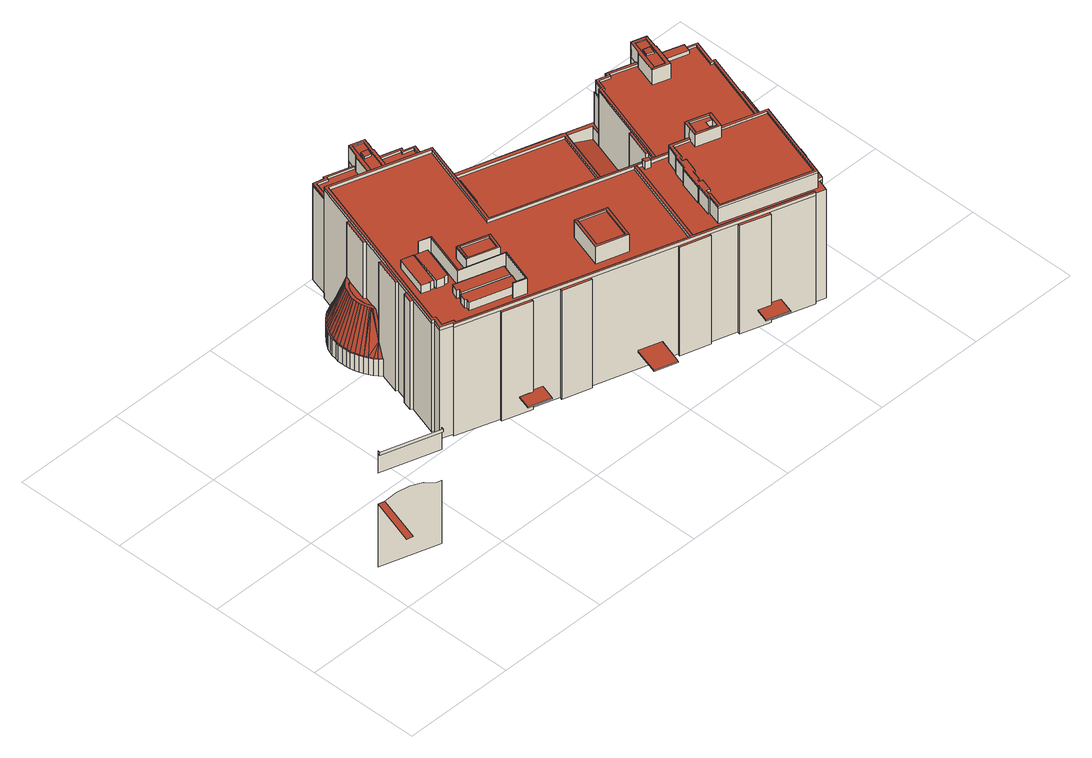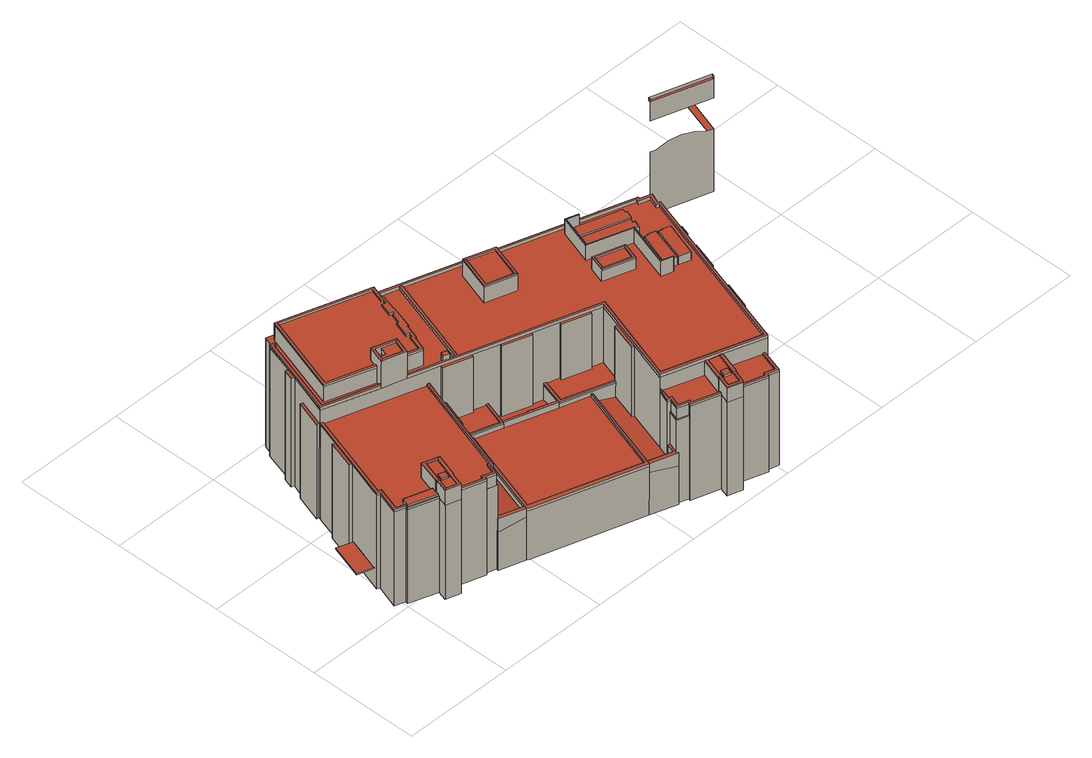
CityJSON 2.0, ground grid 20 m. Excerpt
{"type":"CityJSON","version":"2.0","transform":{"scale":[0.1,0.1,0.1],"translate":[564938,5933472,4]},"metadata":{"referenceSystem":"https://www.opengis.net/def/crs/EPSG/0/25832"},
"CityObjects":{
"building1":{"type":"Building","attributes":{"Grundfläche 2D":"19094.941454","Grundhöhe NN":"4.316"},"geometry":[{"type":"MultiSurface","lod":"3","boundaries":[[[0,1,2,3]],[[4,5,6,7]],[[7,8,9,10]],[[11,12,13,14,15,16,17,0,3]],[[18,6,5,19]],[[8,7,6,18]],[[20,8,18,19]]],"semantics":{"surfaces":[{"type":"RoofSurface"},{"type":"WallSurface"}],"values":[0,1,1,1,1,0,1]}}]},
"building2":{"type":"Building","attributes":{"Grundfläche 2D":"2736.186320","Grundhöhe NN":"5.681"},"children":["building2-1","building2-2","building2-3","building2-4","building2-5","building2-6","building2-7","building2-8","building2-9","building2-10","building2-11","building2-12","building2-13","building2-14","building2-15","building2-16","building2-17","building2-18","building2-19","building2-20","building2-21","building2-22","building2-23","building2-24","building2-25","building2-26","building2-27","building2-28","building2-29","building2-30"],"geometry":[{"type":"MultiSurface","lod":"3","boundaries":[[[21,22,23,24],[25,26,27,28]],[[29,30,31,32,33,34,35,36,37,38,39]],[[40,41,42,43,44,45,46,47,48,49,50]],[[51,52,53,54,55,56,57,58,59,60,61,62,63,64,65,66,67,68]],[[69,70,71,72],[73,74,75,76]],[[77,78,79,80]],[[81,82,83,84,85,86]],[[87,88,89,90,91,92]],[[93,94,95,96,97,98,99,100,101,102,103,104,105,106,107,108,109,110,111,112,113,114,115,116,117,118,119,120,121,122,123,124,125,126]],[[127,128,129,130]],[[131,132,133,134,135,136]],[[137,138,139,140,141,142]],[[143,144,145,146,147,148,149,150,151,152,153,154,155,156,157,158,159,160,161,162,163,164,165,166,167,168,169,170,171,172,173,174,175,176,177,178,179]],[[180,181,182,183,184,185,186,187,188,189,190,191,192,193,194,195,196,197,198,199,200,201,202,203,204,205,206],[207,208,209,210,211,212,213,214,215,216,217,218,219,220,221,222,223],[224,225,226,227,228],[229,230,231,232],[233,234,235,236,237,238],[239,240,241,242,243,244],[245,246,247,248,249,250],[251,252,253,254,255,256]],[[257,258,259,260,261,262,263]],[[258,264,265,266,267,268,269,270,260,259]],[[271,272,273,274,275,276,277,278,279,280]],[[281,282,283,284,285,286,287,288,289,290,291,292,293,294]],[[295,296,297,298,299,300,301,302,303,304,305,306,307]],[[308,309,310,311,312,313]],[[314,315,316,317]],[[318,319,320,321,322,323,324,325,326,327,328,329,330,331,332,333,334,335,336,337,338,339,340]],[[341,342,343,344]],[[345,346,347,348,349]],[[350,351,352,353]],[[354,355,356,357,358,359,360,361]],[[362,363,364,365]],[[366,367,368,369]],[[370,371,372,373]],[[374,375,376,377]],[[378,379,380,381]],[[382,383,384,385]],[[386,387,388,389]],[[390,391,392,393,394,395,396,397,398,397,399,400,401,402,403,404,405,406,407,408,409,410,411,412,413,414]],[[415,416,417,418,419,420,421,422,423,424]],[[415,424,425,426,427,428,416]],[[429,430,431,432,433,434,435,436,437,438,439,440,441]],[[442,443,444,445,446,447,448,449,450,451,452,453]],[[454,455,456,457,458,459,460]],[[461,462,463,464]],[[465,466,467,468,469,470,471]],[[472,473,474]],[[472,475,476,477]],[[478,479,472]],[[472,480,478]],[[479,473,472]],[[472,477,480]],[[478,480,481]],[[481,480,482]],[[483,484,485,486,487,488,489,490,491,492,493,494,495,496,497,498,499,500,501,502,503,504,505,506,507,508,509,510,511,512,513,514,515,516,517,518,482,480,477,476,519,520]],[[521,522,523,524,525,526,527,528,529,530,531,532,533,534,535,536,537,538,539,540]],[[541,542,501]],[[542,543,501]],[[543,544,501]],[[501,544,545,502]],[[545,546,503,502]],[[546,547,504,503]],[[547,548,505,504]],[[548,549,506,505]],[[549,550,507,506]],[[550,551,508,507]],[[551,552,509,508]],[[552,553,510,509]],[[554,555,556,557,558,559,560,561,562,563,564,565,566,567,568,569,570,571,572,573,574,575,576,474,473,479,478,481,577,578,579,580,581,582,583,584,553,552,551,550,549,548,547,546,545,544,543,542,541,585,586,587]],[[553,584,511,510]],[[584,583,512,511]],[[583,582,513,512]],[[582,581,514,513]],[[581,580,515,514]],[[580,579,516,515]],[[579,578,517,516]],[[578,577,518,517]],[[577,481,482,518]],[[588,589,590]],[[591,592,590,589,593,594,595,596,597,598,599,600]],[[520,519,536,535]],[[534,483,520,535]],[[533,484,483,534]],[[485,484,533,532]],[[486,485,532,531]],[[487,486,531,530]],[[529,488,487,530]],[[528,489,488,529]],[[527,490,489,528]],[[526,491,490,527]],[[492,491,526,525]],[[493,492,525,524]],[[494,493,524,523]],[[522,495,494,523]],[[496,495,522,521]],[[540,497,496,521]],[[539,498,497,540]],[[212,211,601,602]],[[396,395,603,217,216,215,214,213,212,602,398,397]],[[211,210,604,601]],[[605,606,604,210,209,208]],[[208,207,607,605]],[[207,223,608,607]],[[608,223,222,609]],[[222,221,610,609]],[[610,221,220,611]],[[611,220,219,612]],[[219,218,613,612]],[[218,217,603,613]],[[614,615,277,276,616,617,618,278]],[[616,276,275,619]],[[619,275,274,620]],[[621,293,292,622]],[[622,292,291,623]],[[624,289,625,626,627,628,623,291,290,629]],[[617,630,626,625,631,618]],[[34,33,304,303]],[[35,34,303,302]],[[36,35,302,301]],[[632,38,37,633]],[[634,635,636,30,29,39]],[[31,637,638,32]],[[639,317,316,640,44,43]],[[640,641,45,44]],[[641,642,46,45]],[[642,326,47,46]],[[50,49,324,323]],[[322,40,50,323]],[[41,40,322,321]],[[321,320,42,41]],[[643,57,56,644]],[[643,645,646,59,58,57]],[[646,647,60,59]],[[647,648,61,60]],[[648,649,62,61]],[[649,308,313,312,650,651,66,65,64,63,62]],[[319,318,68,67]],[[51,68,318,340]],[[340,339,52,51]],[[338,53,52,339]],[[54,53,338,337]],[[55,54,337,336]],[[652,224,228,653]],[[654,225,224,652]],[[86,85,253,252]],[[252,251,81,86]],[[251,256,82,81]],[[256,255,83,82]],[[84,83,255,254]],[[254,253,85,84]],[[92,91,239,244]],[[244,243,87,92]],[[243,242,88,87]],[[242,241,89,88]],[[90,89,241,240]],[[240,239,91,90]],[[201,385,384,389,388,343,342,655,108,107]],[[109,108,655,345,349,348,656,111,110]],[[657,658,659,660,661,662,663,664,665,113,112,111,656]],[[116,115,114,113,665,666,667,353,352,355,354,361,360,365,364,668,118,117]],[[119,118,668,669]],[[669,670,671,121,120,119]],[[671,672,122,121]],[[672,673,123,122]],[[673,369,368,373,372,377,376,381,380,674,124,123]],[[674,190,125,124]],[[190,189,126,125]],[[93,188,187,94]],[[187,186,95,94]],[[186,185,96,95]],[[184,97,96,185]],[[184,183,98,97]],[[183,182,99,98]],[[182,181,100,99]],[[181,180,101,100]],[[180,206,102,101]],[[103,205,204,104]],[[203,202,106,105]],[[675,229,232,676]],[[676,232,231,677]],[[136,135,245,250]],[[250,249,131,136]],[[248,247,133,132]],[[249,248,132,131]],[[134,133,247,246]],[[246,245,135,134]],[[139,138,238,237]],[[140,139,237,236]],[[236,235,141,140]],[[235,234,142,141]],[[233,137,142,234]],[[233,238,138,137]],[[602,165,164,163,397,398]],[[601,166,165,602]],[[601,604,167,166]],[[604,606,605,169,168,167]],[[605,607,170,169]],[[608,171,170,607]],[[608,609,172,171]],[[609,610,173,172]],[[610,611,174,173]],[[612,175,174,611]],[[612,613,176,175]],[[613,603,177,176]],[[603,395,178,177]],[[143,179,394,393]],[[144,143,393,392]],[[145,144,392,391]],[[390,146,145,391]],[[390,414,147,146]],[[414,413,148,147]],[[413,412,149,148]],[[150,149,412,411]],[[411,410,409,152,151,150]],[[409,408,153,152]],[[408,407,154,153]],[[155,154,407,406]],[[406,405,156,155]],[[157,156,405,404]],[[158,157,404,403]],[[159,158,403,402]],[[402,401,160,159]],[[401,400,161,160]],[[162,161,400,399]],[[192,191,678,679]],[[194,193,680,681]],[[308,649,682,424,423,422]],[[308,422,421,309]],[[440,683,311,310,309,421,420,441]],[[311,683,440,439,684,312]],[[312,684,439,438,437,651,650]],[[317,639,685,686]],[[314,317,686,687]],[[315,314,687,688]],[[316,315,688,689]],[[641,640,690,691]],[[640,316,689,690]],[[642,641,691,692]],[[326,642,692,693]],[[327,326,693,694]],[[328,327,694,695]],[[696,328,695,697]],[[698,696,697,699]],[[644,698,699,700]],[[646,645,643,701,702,470,469]],[[643,644,700,701]],[[646,469,468,647]],[[647,468,467,648]],[[648,467,466,703,425,424,682,649]],[[704,345,655,445,444]],[[345,704,444,443,705,346]],[[442,267,266,347,346,705,443]],[[347,266,265,348]],[[706,656,348,265,264,281]],[[294,293,621,23,22,620,274,273,272,707,708,665,664,709,661,660,657,656,706,281]],[[501,500,353,667,666,665,708,710,585,541]],[[353,500,499,350]],[[539,538,351,350,499,498]],[[351,538,537,352]],[[519,476,475,355,352,537,536]],[[355,475,472,356]],[[711,712,359,358,357,356,472,474,576]],[[360,359,712,713]],[[365,360,713,714]],[[362,365,714,715]],[[363,362,715,716]],[[364,363,716,717]],[[669,668,718,719]],[[668,364,717,718]],[[720,671,670,669,719,721]],[[672,671,720,722]],[[673,672,722,723]],[[369,673,723,724]],[[725,367,366,726,727,728]],[[366,369,724,726]],[[729,368,367,725,728,727,730,731]],[[368,729,731,730,732,373]],[[370,373,732,733]],[[371,370,733,734]],[[372,371,734,735]],[[372,735,736,377]],[[374,377,736,737]],[[375,374,737,738]],[[376,375,738,739]],[[381,376,739,740]],[[378,381,740,741]],[[742,379,378,741,743,744]],[[745,380,379,742,744,743,746,747]],[[380,745,747,746,748,674]],[[190,674,748,749]],[[191,190,749,678]],[[193,192,679,680]],[[195,194,681,750]],[[196,195,750,751]],[[463,752,685,639,43,199,198,197,753,754,464]],[[197,196,751,753]],[[320,319,67,66,651,437,436,385,201,200,199,43,42]],[[385,436,435,382]],[[382,435,434,383]],[[383,434,433,384]],[[431,598,597,389,384,433,432]],[[389,597,596,386]],[[386,596,595,387]],[[387,595,594,388]],[[451,450,449,343,388,594,593]],[[343,449,448,344]],[[344,448,447,341]],[[342,446,445,655]],[[341,447,446,342]],[[459,755,257,263,756,460]],[[454,460,756,263,262,757,758,455]],[[261,260,270,759,760]],[[262,261,760,757]],[[272,271,761,707]],[[282,281,264,258,762]],[[258,257,755,459,458,284,283,282,762]],[[284,458,457,285]],[[285,457,456,286]],[[763,288,287,286,456,455,758]],[[289,288,763,764]],[[765,618,631,625,766,767]],[[279,278,768,769]],[[625,289,764,766]],[[278,618,765,768]],[[280,279,769,770]],[[271,280,770,761]],[[461,464,754,771]],[[462,461,771,772]],[[463,462,772,752]],[[270,636,635,634,417,773,774,759]],[[268,638,637,636,270,269]],[[306,589,588,307]],[[307,588,590,295]],[[295,590,592,296]],[[298,297,296,592,591,600]],[[298,600,599,299]],[[417,634,632,633,419,418]],[[465,775,426,425,703,466]],[[775,465,471,470,702,776,427,426]],[[586,585,710,777]],[[587,586,777,778]],[[554,587,778,779]],[[555,554,779,780]],[[556,555,780,781]],[[557,556,781,782]],[[558,557,782,783]],[[559,558,783,784]],[[560,559,784,785]],[[561,560,785,786]],[[562,561,786,787]],[[563,562,787,788]],[[576,575,789,711]],[[573,572,790,791]],[[574,573,791,792]],[[575,574,792,789]],[[564,563,788,793]],[[565,564,793,794]],[[566,565,794,795]],[[567,566,795,796]],[[568,567,796,797]],[[569,568,797,798]],[[570,569,798,799]],[[571,570,799,800]],[[572,571,800,790]],[[428,427,776,801]],[[773,417,416,428,801]],[[599,598,431,430,429,300,299]],[[633,37,36,301,300,429,441,420,419]],[[33,32,638,268,267,442,453,305,304]],[[453,452,451,593,589,306,305]],[[758,757,760,759,774,773,801,776,702,701,700,699,697,695,694,693,692,691,690,689,688,687,686,685,752,772,771,754,753,751,750,681,680,679,678,749,748,746,743,741,740,739,738,737,736,735,734,733,732,730,727,726,724,723,722,720,721,719,718,717,716,715,714,713,712,711,789,792,791,790,800,799,798,797,796,795,794,793,788,787,786,785,784,783,782,781,780,779,778,777,710,708,707,761,770,769,768,765,767,766,764,763]]],"semantics":{"surfaces":[{"type":"RoofSurface"},{"type":"WallSurface"},{"type":"GroundSurface"}],"values":[0,0,0,0,0,0,0,0,0,0,0,0,0,0,0,0,0,0,0,0,0,0,0,0,0,0,0,0,0,0,0,0,0,0,0,0,0,0,0,0,0,0,0,0,0,0,0,0,0,0,0,0,0,0,0,0,0,0,0,0,0,0,0,0,0,0,0,0,0,0,0,0,0,0,0,1,1,1,1,1,1,1,1,1,1,1,1,1,1,1,1,1,1,1,1,1,1,1,1,1,1,1,1,1,1,1,1,1,1,1,1,1,1,1,1,1,1,1,1,1,1,1,1,1,1,1,1,1,1,1,1,1,1,1,1,1,1,1,1,1,1,1,1,1,1,1,1,1,1,1,1,1,1,1,1,1,1,1,1,1,1,1,1,1,1,1,1,1,1,1,1,1,1,1,1,1,1,1,1,1,1,1,1,1,1,1,1,1,1,1,1,1,1,1,1,1,1,1,1,1,1,1,1,1,1,1,1,1,1,1,1,1,1,1,1,1,1,1,1,1,1,1,1,1,1,1,1,1,1,1,1,1,1,1,1,1,1,1,1,1,1,1,1,1,1,1,1,1,1,1,1,1,1,1,1,1,1,1,1,1,1,1,1,1,1,1,1,1,1,1,1,1,1,1,1,1,1,1,1,1,1,1,1,1,1,1,1,1,1,1,1,1,1,1,1,1,1,1,1,1,1,1,1,1,1,1,1,1,1,1,1,1,1,1,1,1,1,1,1,1,1,1,1,1,1,1,1,1,1,1,1,1,1,1,1,1,1,1,1,1,1,1,1,1,1,1,1,1,1,1,1,1,1,1,1,1,1,1,1,1,1,1,1,1,1,2]}}]},
"building2-1":{"type":"BuildingInstallation","parents":["building2"],"geometry":[{"type":"MultiSurface","lod":"3","boundaries":[[[802,803,804,805,806,624,629,807,808,809,810,811,812,706,813,814]],[[284,802,814,813,282,283]],[[285,803,802,284]],[[285,286,804,803]],[[286,287,288,806,805,804]],[[288,289,624,806]],[[807,629,290,815]],[[808,807,815,816]],[[816,817,809,808]],[[818,810,809,817]],[[811,810,818,819]],[[819,294,812,811]],[[294,281,706,812]],[[282,813,706,281]]],"semantics":{"surfaces":[{"type":"RoofSurface"},{"type":"WallSurface"}],"values":[0,1,1,1,1,1,1,1,1,1,1,1,1,1]}}]},
"building2-2":{"type":"BuildingInstallation","parents":["building2"],"geometry":[{"type":"MultiSurface","lod":"3","boundaries":[[[820,821,822,823]],[[823,822,26,25]],[[820,823,25,28]],[[821,820,28,27]],[[822,821,27,26]]],"semantics":{"surfaces":[{"type":"RoofSurface"},{"type":"WallSurface"}],"values":[0,1,1,1,1]}}]},
"building2-3":{"type":"BuildingInstallation","parents":["building2"],"geometry":[{"type":"MultiSurface","lod":"3","boundaries":[[[659,658,824,825,826,827,828,829,830,831,832,663,662,833,834]],[[658,657,621,622,824]],[[622,623,825,824]],[[623,628,627,626,828,827,826,825]],[[626,630,617,830,829,828]],[[617,616,831,830]],[[616,619,832,831]],[[832,619,620,664,663]],[[620,22,661,709,664]],[[21,833,662,661,22]],[[834,833,21,24]],[[23,660,659,834,24]],[[23,621,657,660]]],"semantics":{"surfaces":[{"type":"RoofSurface"},{"type":"WallSurface"}],"values":[0,1,1,1,1,1,1,1,1,1,1,1,1]}}]},
"building2-4":{"type":"BuildingInstallation","parents":["building2"],"geometry":[{"type":"MultiSurface","lod":"3","boundaries":[[[835,836,837,838,839,615,614,840,841,842]],[[835,272,273,836]],[[273,843,837,836]],[[844,838,837,843]],[[839,838,844,845]],[[615,839,845,277]],[[278,279,840,614]],[[279,280,841,840]],[[280,271,842,841]],[[272,835,842,271]]],"semantics":{"surfaces":[{"type":"RoofSurface"},{"type":"WallSurface"}],"values":[0,1,1,1,1,1,1,1,1,1]}}]},
"building2-5":{"type":"BuildingInstallation","parents":["building2"],"geometry":[{"type":"MultiSurface","lod":"3","boundaries":[[[846,847,848,849,850,851,852,853,854]],[[452,453,305,306]],[[307,847,846,452,306]],[[307,295,848,847]],[[295,296,849,848]],[[296,297,298,851,850,849]],[[299,430,852,851,298]],[[299,300,429,430]],[[853,429,300,305,453,854]]],"semantics":{"surfaces":[{"type":"RoofSurface"},{"type":"WallSurface"}],"values":[0,1,1,1,1,1,1,1,1]}}]},
"building2-6":{"type":"BuildingInstallation","parents":["building2"],"geometry":[{"type":"MultiSurface","lod":"3","boundaries":[[[855,856,857,858,859,860]],[[859,858,331,861]],[[862,860,859,861,324,49,48]],[[862,863,855,860]]],"semantics":{"surfaces":[{"type":"RoofSurface"},{"type":"WallSurface"}],"values":[0,1,1,1]}}]},
"building2-7":{"type":"BuildingInstallation","parents":["building2"],"geometry":[{"type":"MultiSurface","lod":"3","boundaries":[[[864,865,866,867,868,869,870,871]],[[865,333,332,866]],[[857,867,866,332,331,858]],[[867,857,856,868]],[[863,872,328,696,869,868,856,855]],[[871,870,70,69]],[[864,871,69,72]]],"semantics":{"surfaces":[{"type":"RoofSurface"},{"type":"WallSurface"}],"values":[0,1,1,1,1,1,1]}}]},
"building2-8":{"type":"BuildingInstallation","parents":["building2"],"geometry":[{"type":"MultiSurface","lod":"3","boundaries":[[[872,863,862,48,47,873]],[[326,327,873,47]],[[328,872,873,327]]],"semantics":{"surfaces":[{"type":"RoofSurface"},{"type":"WallSurface"}],"values":[0,1,1]}}]},
"building2-9":{"type":"BuildingInstallation","parents":["building2"],"geometry":[{"type":"MultiSurface","lod":"3","boundaries":[[[874,875,876,877]],[[877,876,73,76]],[[874,877,76,75]],[[875,874,75,74]],[[876,875,74,73]]],"semantics":{"surfaces":[{"type":"RoofSurface"},{"type":"WallSurface"}],"values":[0,1,1,1,1]}}]},
"building2-10":{"type":"BuildingInstallation","parents":["building2"],"geometry":[{"type":"MultiSurface","lod":"3","boundaries":[[[878,879,865,864,880,870,869,881]],[[880,864,72,71]],[[870,880,71,70]],[[869,696,698,881]],[[55,336,335,878,881,698,644,56]],[[878,335,334,879]],[[879,334,333,865]]],"semantics":{"surfaces":[{"type":"RoofSurface"},{"type":"WallSurface"}],"values":[0,1,1,1,1,1,1]}}]},
"building2-11":{"type":"BuildingInstallation","parents":["building2"],"geometry":[{"type":"MultiSurface","lod":"3","boundaries":[[[882,883,884,885,886,887,888]],[[885,884,883,653,228,227,226]],[[886,885,226,225,654]],[[888,887,80,79]],[[882,888,79,78]]],"semantics":{"surfaces":[{"type":"RoofSurface"},{"type":"WallSurface"}],"values":[0,1,1,1,1]}}]},
"building2-12":{"type":"BuildingInstallation","parents":["building2"],"geometry":[{"type":"MultiSurface","lod":"3","boundaries":[[[882,889,887,886,890,883]],[[889,882,78,77]],[[887,889,77,80]],[[654,652,890,886]],[[652,653,883,890]]],"semantics":{"surfaces":[{"type":"RoofSurface"},{"type":"WallSurface"}],"values":[0,1,1,1,1]}}]},
"building2-13":{"type":"BuildingInstallation","parents":["building2"],"geometry":[{"type":"MultiSurface","lod":"3","boundaries":[[[891,892,893,894,895,896]],[[892,677,231,230,893]],[[894,893,230,229,675]],[[896,895,129,128]],[[891,896,128,127]]],"semantics":{"surfaces":[{"type":"RoofSurface"},{"type":"WallSurface"}],"values":[0,1,1,1,1]}}]},
"building2-14":{"type":"BuildingInstallation","parents":["building2"],"geometry":[{"type":"MultiSurface","lod":"3","boundaries":[[[897,898,899,900]],[[901,902,900,899]],[[203,105,897,900,902]],[[105,104,898,897]],[[901,899,898,104,204]]],"semantics":{"surfaces":[{"type":"RoofSurface"},{"type":"WallSurface"}],"values":[0,1,1,1,1]}}]},
"building2-15":{"type":"BuildingInstallation","parents":["building2"],"geometry":[{"type":"MultiSurface","lod":"3","boundaries":[[[903,904,905,906,907,908,909,910,911]],[[912,913,906,905]],[[395,216,914,915,916,909,908,907,906,913,394,179,178]],[[917,903,911,910,918,919,920,921]],[[922,904,903,917,923,924]]],"semantics":{"surfaces":[{"type":"RoofSurface"},{"type":"WallSurface"}],"values":[0,1,1,1,1]}}]},
"building2-16":{"type":"BuildingInstallation","parents":["building2"],"geometry":[{"type":"MultiSurface","lod":"3","boundaries":[[[920,925,926,923,917,921]]],"semantics":{"surfaces":[{"type":"RoofSurface"}],"values":[0]}}]},
"building2-17":{"type":"BuildingInstallation","parents":["building2"],"geometry":[{"type":"MultiSurface","lod":"3","boundaries":[[[927,928,905,904,929,930,910,909,931]],[[922,932,933,930,929,904]],[[933,918,910,930]],[[909,916,200,201,107,931]],[[107,106,202,214,928,927,931]],[[397,928,214]],[[163,162,399,912,905,928,397]]],"semantics":{"surfaces":[{"type":"RoofSurface"},{"type":"WallSurface"}],"values":[0,1,1,1,1,1,1]}}]},
"building2-18":{"type":"BuildingInstallation","parents":["building2"],"geometry":[{"type":"MultiSurface","lod":"3","boundaries":[[[892,891,934,895,894,935]],[[934,891,127,130]],[[934,130,129,895]],[[675,676,935,894]],[[676,677,892,935]]],"semantics":{"surfaces":[{"type":"RoofSurface"},{"type":"WallSurface"}],"values":[0,1,1,1,1]}}]},
"building2-19":{"type":"BuildingInstallation","parents":["building2"],"geometry":[{"type":"MultiSurface","lod":"3","boundaries":[[[936,937,916,915,938,939,940,941,942]],[[938,915,914,943]],[[943,944,939,938]],[[944,945,940,939]],[[941,940,945,946]],[[946,192,193,942,941]],[[193,194,197,198,199,937,936,942]],[[199,200,916,937]]],"semantics":{"surfaces":[{"type":"RoofSurface"},{"type":"WallSurface"}],"values":[0,1,1,1,1,1,1,1]}}]},
"building2-20":{"type":"BuildingInstallation","parents":["building2"],"geometry":[{"type":"MultiSurface","lod":"3","boundaries":[[[102,93,126,103]],[[93,102,206,188]],[[189,205,103,126]]],"semantics":{"surfaces":[{"type":"RoofSurface"},{"type":"WallSurface"}],"values":[0,1,1]}}]},
"building2-21":{"type":"BuildingInstallation","parents":["building2"],"geometry":[{"type":"MultiSurface","lod":"3","boundaries":[[[932,922,924,947,948,919,918,933]],[[923,926,925,948,947,924]],[[925,920,919,948]]],"semantics":{"surfaces":[{"type":"RoofSurface"},{"type":"WallSurface"}],"values":[0,1,1]}}]},
"building2-22":{"type":"BuildingInstallation","parents":["building2"],"geometry":[{"type":"MultiSurface","lod":"3","boundaries":[[[949,950,951,952,953,954,955,956,957,958,959,960]],[[961,962,953,952]],[[962,963,954,953]],[[955,954,963,964]],[[956,955,964,965]],[[965,966,957,956]],[[966,967,958,957]],[[967,968,959,958]],[[968,969,960,959]],[[969,970,949,960]],[[950,949,970,971]],[[951,950,971,972]],[[972,961,952,951]]],"semantics":{"surfaces":[{"type":"RoofSurface"},{"type":"WallSurface"}],"values":[0,1,1,1,1,1,1,1,1,1,1,1,1]}}]},
"building2-23":{"type":"BuildingInstallation","parents":["building2"],"geometry":[{"type":"MultiSurface","lod":"3","boundaries":[[[38,973,682,703,775,974,975,39]],[[632,634,417,418]],[[415,973,38,632,418]],[[682,973,415,424]],[[424,425,703,682]],[[425,426,775,703]],[[427,974,775,426]],[[427,428,975,974]],[[416,417,634,39,975,428]]],"semantics":{"surfaces":[{"type":"RoofSurface"},{"type":"WallSurface"}],"values":[0,1,1,1,1,1,1,1,1]}}]},
"building2-24":{"type":"BuildingInstallation","parents":["building2"],"geometry":[{"type":"MultiSurface","lod":"3","boundaries":[[[976,853,852,977,978,979,980,684,683]],[[852,430,431,977]],[[431,432,978,977]],[[979,978,432,981]],[[981,438,980,979]],[[439,684,980,438]],[[440,683,684,439]],[[441,976,683,440]],[[441,429,853,976]]],"semantics":{"surfaces":[{"type":"RoofSurface"},{"type":"WallSurface"}],"values":[0,1,1,1,1,1,1,1,1]}}]},
"building2-25":{"type":"BuildingInstallation","parents":["building2"],"geometry":[{"type":"MultiSurface","lod":"3","boundaries":[[[982,983,846,854,984,705,704,985]],[[451,983,982,450]],[[452,846,983,451]],[[453,442,984,854]],[[443,705,984,442]],[[444,704,705,443]],[[444,986,985,704]],[[982,985,986,450]]],"semantics":{"surfaces":[{"type":"RoofSurface"},{"type":"WallSurface"}],"values":[0,1,1,1,1,1,1,1]}}]},
"building2-26":{"type":"BuildingInstallation","parents":["building2"],"geometry":[{"type":"MultiSurface","lod":"3","boundaries":[[[30,987,988,756,755,762,989,31]],[[270,260,261,987,30,636]],[[988,987,261,262]],[[263,756,988,262]],[[263,257,755,756]],[[762,755,257,258]],[[258,259,989,762]],[[269,637,31,989,259]],[[269,270,636,637]]],"semantics":{"surfaces":[{"type":"RoofSurface"},{"type":"WallSurface"}],"values":[0,1,1,1,1,1,1,1,1]}}]},
"building2-27":{"type":"BuildingInstallation","parents":["building2"],"geometry":[{"type":"MultiSurface","lod":"3","boundaries":[[[990,991,992,993]],[[990,994,995,991]],[[992,991,995,996]],[[993,992,996,997]],[[990,993,997,994]],[[995,994,997,996]]],"semantics":{"surfaces":[{"type":"RoofSurface"},{"type":"WallSurface"},{"type":"OuterCeilingSurface"}],"values":[0,1,1,1,1,2]}}]},
"building2-28":{"type":"BuildingInstallation","parents":["building2"],"geometry":[{"type":"MultiSurface","lod":"3","boundaries":[[[998,999,1000,1001]],[[1002,1003,1001,1000]],[[1003,1004,998,1001]],[[1004,1005,999,998]],[[1005,1002,1000,999]],[[1005,1004,1003,1002]]],"semantics":{"surfaces":[{"type":"RoofSurface"},{"type":"WallSurface"},{"type":"OuterCeilingSurface"}],"values":[0,1,1,1,1,2]}}]},
"building2-29":{"type":"BuildingInstallation","parents":["building2"],"geometry":[{"type":"MultiSurface","lod":"3","boundaries":[[[1006,729,725,1007,1008,1009]],[[1010,1011,1009,1008]],[[1011,1012,1006,1009]],[[1012,731,729,1006]],[[731,728,725,729]],[[728,1013,1007,725]],[[1013,1010,1008,1007]],[[1013,728,731,1012,1011,1010]]],"semantics":{"surfaces":[{"type":"RoofSurface"},{"type":"WallSurface"},{"type":"OuterCeilingSurface"}],"values":[0,1,1,1,1,1,1,2]}}]},
"building2-30":{"type":"BuildingInstallation","parents":["building2"],"geometry":[{"type":"MultiSurface","lod":"3","boundaries":[[[1014,745,742,1015,1016,1017]],[[1018,747,745,1014]],[[744,1019,1015,742]],[[1020,1021,1017,1016]],[[1021,1018,1014,1017]],[[747,744,742,745]],[[1019,1020,1016,1015]],[[1019,744,747,1018,1021,1020]]],"semantics":{"surfaces":[{"type":"RoofSurface"},{"type":"WallSurface"},{"type":"OuterCeilingSurface"}],"values":[0,1,1,1,1,1,1,2]}}]}
},
"vertices":[
[33,93,129],[6,9,129],[17,6,129],[43,90,129],[33,93,235],[32,89,235],[32,89,229],[33,93,229],[135,61,229],[135,61,191],[33,93,191],[63,84,138],[84,77,141],[106,70,138],[125,64,129],[135,61,129],[135,61,3],[33,93,3],[134,57,229],[134,57,235],[135,61,235],
[486,584,233],[466,523,233],[485,518,233],[504,578,233],[480,553,233],[483,564,233],[495,561,233],[491,550,233],[811,467,120],[619,527,120],[617,521,120],[566,360,120],[569,358,120],[621,520,120],[809,460,120],[758,299,120],[762,298,120],[813,459,120],[815,465,120],[1005,349,209],[1010,348,209],[958,184,209],[962,183,209],[1015,350,209],[1010,352,209],[1023,394,209],[1005,400,209],[1003,400,209],[1002,397,209],[1018,392,209],[856,423,209],[862,441,209],[881,435,209],[883,440,209],[929,425,209],[930,430,209],[880,445,209],[879,441,209],[878,440,209],[860,446,209],[854,427,209],[849,429,209],[803,284,209],[802,282,209],[802,281,209],[788,238,209],[792,237,209],[852,424,209],[938,377,233],[956,435,233],[938,441,233],[920,383,233],[935,421,233],[947,418,233],[943,406,233],[932,410,233],[620,192,265],[574,206,265],[556,150,265],[602,135,265],[339,282,250],[339,284,250],[346,282,250],[365,342,250],[345,348,250],[325,287,250],[354,242,250],[358,241,250],[355,234,250],[434,209,250],[441,229,250],[359,255,250],[686,84,240],[311,203,240],[312,208,240],[293,214,240],[299,232,240],[294,234,240],[392,543,240],[557,490,240],[504,324,240],[739,250,240],[743,248,240],[752,246,240],[762,242,240],[822,224,240],[823,227,240],[509,326,240],[523,369,240],[524,373,240],[562,493,240],[490,516,240],[389,548,240],[377,510,240],[367,478,240],[332,366,240],[331,364,240],[289,231,240],[293,230,240],[288,216,240],[286,211,240],[307,204,240],[305,201,240],[884,17,240],[885,21,240],[691,83,240],[411,275,255],[459,260,255],[466,284,255],[419,299,255],[361,275,250],[362,277,250],[369,275,250],[388,335,250],[367,341,250],[348,279,250],[427,186,250],[434,206,250],[352,232,250],[347,219,250],[350,218,250],[348,211,250],[940,171,268],[896,32,268],[745,80,268],[753,106,268],[750,107,268],[753,115,268],[759,113,268],[766,135,268],[762,136,268],[759,137,268],[761,141,268],[764,140,268],[769,158,268],[773,157,268],[782,184,268],[775,186,268],[778,194,268],[781,193,268],[789,219,268],[817,210,268],[819,214,268],[790,223,268],[786,224,268],[777,199,268],[775,199,268],[774,196,268],[767,173,268],[765,174,268],[752,131,268],[753,131,268],[745,104,268],[748,103,268],[740,78,268],[898,27,268],[945,174,268],[861,201,268],[859,197,268],[504,324,234],[557,490,234],[392,543,234],[294,234,234],[299,232,234],[293,214,234],[312,208,234],[311,203,234],[686,84,234],[691,83,234],[885,21,234],[904,15,234],[911,35,234],[915,34,234],[931,87,234],[936,86,234],[942,104,234],[937,106,234],[961,180,234],[962,183,234],[865,214,234],[823,227,234],[822,224,234],[762,242,234],[752,246,234],[743,248,234],[739,250,234],[765,174,234],[767,173,234],[774,196,234],[775,199,234],[777,199,234],[786,224,234],[790,223,234],[819,214,234],[846,205,234],[861,201,234],[945,174,234],[898,27,234],[740,78,234],[748,103,234],[745,104,234],[753,131,234],[752,131,234],[625,194,234],[605,130,234],[551,147,234],[570,208,234],[571,211,234],[471,286,234],[461,256,234],[407,273,234],[416,303,234],[427,186,234],[348,211,234],[350,218,234],[347,219,234],[352,232,234],[434,206,234],[441,229,234],[434,209,234],[355,234,234],[358,241,234],[354,242,234],[359,255,234],[367,341,234],[388,335,234],[369,275,234],[362,277,234],[361,275,234],[348,279,234],[339,282,234],[325,287,234],[345,348,234],[365,342,234],[346,282,234],[339,284,234],[566,518,94],[570,517,94],[575,534,94],[577,540,94],[572,542,94],[571,539,94],[573,538,94],[562,493,94],[539,419,94],[543,418,95],[529,371,95],[566,360,103],[617,521,103],[619,527,103],[407,589,205],[394,546,205],[398,545,205],[461,525,205],[473,565,205],[475,565,205],[476,569,205],[477,572,205],[428,588,205],[426,584,205],[562,493,205],[570,517,205],[566,518,205],[565,519,205],[571,537,205],[552,543,205],[553,545,205],[554,548,205],[504,564,205],[502,560,205],[501,556,205],[503,556,205],[490,516,205],[559,494,205],[659,324,115],[665,322,115],[665,323,115],[665,324,115],[707,310,115],[708,314,115],[758,299,115],[809,460,115],[621,520,115],[569,358,115],[620,343,115],[618,338,115],[660,325,115],[818,331,205],[814,332,205],[799,286,205],[798,283,205],[802,282,205],[803,284,205],[980,225,205],[996,275,205],[991,276,205],[976,227,205],[852,424,205],[792,237,205],[958,184,205],[1010,348,205],[1005,349,205],[1018,392,205],[1002,397,205],[1003,400,205],[1005,400,205],[1006,405,205],[956,421,205],[954,413,205],[955,413,205],[952,404,205],[942,371,205],[913,381,205],[926,422,205],[927,421,205],[929,425,205],[883,440,205],[881,435,205],[862,441,205],[856,423,205],[531,324,234],[530,320,234],[578,304,234],[580,309,234],[523,369,234],[528,368,234],[543,418,234],[539,419,234],[524,373,234],[361,475,234],[346,426,234],[350,424,234],[366,474,234],[332,366,234],[335,378,234],[331,380,234],[328,369,234],[327,367,234],[316,331,234],[320,329,234],[331,364,234],[307,305,234],[302,287,234],[306,285,234],[312,304,234],[378,173,234],[428,157,234],[429,161,234],[379,177,234],[473,142,234],[523,127,234],[524,131,234],[475,147,234],[663,83,234],[714,67,234],[715,71,234],[664,87,234],[759,52,234],[809,36,234],[810,41,234],[760,57,234],[770,249,234],[721,264,234],[720,260,234],[769,244,234],[675,278,234],[626,294,234],[624,290,234],[674,274,234],[753,106,264],[745,80,264],[896,32,264],[940,171,264],[859,197,264],[861,201,264],[846,205,264],[819,214,264],[790,223,264],[817,210,264],[789,219,264],[781,193,264],[778,194,264],[775,186,264],[782,184,264],[773,157,264],[769,158,264],[764,140,264],[761,141,264],[759,137,264],[762,136,264],[766,135,264],[759,113,264],[753,115,264],[750,107,264],[854,446,94],[856,452,94],[815,465,103],[813,459,103],[762,298,103],[799,286,95],[814,332,95],[818,331,94],[848,425,94],[849,429,94],[852,428,94],[859,448,94],[860,447,94],[861,451,94],[708,314,123],[707,310,123],[694,268,123],[697,267,123],[720,260,123],[721,264,123],[770,249,123],[769,244,123],[788,238,123],[802,281,123],[802,282,123],[798,283,123],[799,286,123],[529,371,123],[528,368,123],[523,369,123],[509,326,123],[530,320,123],[531,324,123],[580,309,123],[578,304,123],[601,297,123],[605,296,123],[618,338,123],[620,343,123],[571,539,184],[553,545,184],[552,543,184],[571,537,184],[565,519,184],[566,518,184],[573,538,184],[950,130,205],[966,179,205],[961,180,205],[946,131,205],[859,448,184],[852,428,184],[854,427,184],[860,446,184],[878,440,184],[879,441,184],[860,447,184],[331,380,74],[324,374,50],[328,369,50],[335,378,82],[341,396,124],[339,399,124],[316,386,50],[320,380,50],[338,402,124],[313,393,50],[337,404,124],[340,410,124],[339,414,124],[338,419,124],[338,423,124],[338,428,124],[338,432,124],[339,437,124],[340,441,124],[342,446,124],[343,450,124],[346,454,124],[348,458,124],[351,461,124],[355,464,124],[358,467,124],[359,468,124],[361,475,124],[366,474,124],[367,478,124],[364,477,124],[359,474,124],[355,471,124],[351,468,124],[348,465,124],[344,461,124],[341,457,124],[339,452,124],[337,448,124],[335,443,124],[334,438,124],[333,433,124],[333,428,124],[333,423,124],[333,418,124],[334,413,124],[335,408,124],[343,403,124],[342,406,124],[355,464,122],[351,461,122],[348,458,122],[346,454,122],[343,450,122],[342,446,122],[340,441,122],[339,437,122],[338,432,122],[338,428,122],[338,423,122],[338,419,122],[339,414,122],[340,410,122],[342,406,122],[343,403,122],[350,424,122],[346,426,122],[359,468,122],[358,467,122],[377,508,50],[373,508,50],[366,506,50],[359,504,50],[352,501,50],[345,497,50],[339,493,50],[333,488,50],[328,483,50],[323,477,50],[319,471,50],[315,465,50],[312,458,50],[358,506,50],[351,502,50],[344,499,50],[338,495,50],[332,490,50],[327,484,50],[322,479,50],[317,472,50],[313,466,50],[310,459,50],[307,452,50],[306,444,50],[304,437,50],[304,429,50],[304,421,50],[304,414,50],[306,406,50],[308,399,50],[311,392,50],[314,385,50],[318,379,50],[323,372,50],[327,367,50],[310,400,50],[308,407,50],[306,414,50],[306,422,50],[306,429,50],[306,436,50],[307,444,50],[309,451,50],[377,510,50],[373,510,50],[365,508,50],[660,325,103],[618,338,103],[659,324,102],[665,323,103],[665,322,102],[605,296,92],[624,290,92],[626,294,93],[675,278,93],[674,274,92],[694,268,92],[707,310,103],[665,324,103],[777,199,264],[786,224,264],[945,174,264],[775,199,264],[767,173,264],[774,196,264],[765,174,264],[752,131,264],[753,131,264],[745,104,264],[748,103,264],[740,78,264],[898,27,264],[477,572,209],[476,569,209],[475,565,233],[483,589,233],[483,589,205],[473,565,233],[461,525,233],[490,516,233],[503,556,233],[501,556,233],[504,564,209],[509,581,205],[509,581,233],[504,564,233],[502,560,233],[502,560,209],[505,582,233],[505,582,205],[813,459,115],[762,298,115],[815,465,115],[811,467,115],[619,527,115],[617,521,115],[566,360,115],[962,183,205],[1015,350,205],[1010,352,205],[1023,394,205],[880,445,205],[930,430,205],[879,441,205],[878,440,205],[860,446,205],[854,427,205],[849,429,205],[802,281,205],[788,238,205],[625,194,265],[571,211,265],[605,130,265],[509,326,234],[562,493,234],[490,516,234],[490,516,235],[485,518,235],[485,518,234],[466,523,234],[466,523,235],[461,525,235],[461,525,234],[389,548,234],[377,510,234],[367,478,234],[289,231,234],[293,230,234],[288,216,234],[286,211,234],[307,204,234],[305,201,234],[884,17,234],[471,286,255],[416,303,255],[407,273,255],[904,15,17],[911,35,17],[915,34,17],[931,87,17],[849,429,120],[798,283,126],[802,282,126],[962,183,17],[976,227,17],[980,225,17],[996,275,17],[991,276,17],[1015,350,17],[1010,352,17],[1023,394,17],[1005,400,17],[1006,405,17],[956,421,17],[961,438,205],[961,438,17],[935,446,205],[935,446,17],[930,430,17],[880,445,17],[879,441,17],[852,428,120],[523,369,126],[528,368,126],[562,493,209],[394,546,17],[389,548,17],[465,524,234],[377,510,17],[327,367,17],[316,331,17],[320,329,17],[312,304,17],[307,305,17],[302,287,17],[306,285,17],[289,231,17],[293,230,17],[286,211,17],[288,216,17],[307,204,17],[305,201,17],[379,177,17],[428,157,53],[378,173,17],[428,157,17],[428,157,51],[429,161,53],[429,161,17],[429,161,51],[475,147,17],[473,142,17],[523,127,17],[524,131,17],[664,87,17],[663,83,17],[714,67,17],[715,71,17],[760,57,17],[759,52,17],[809,36,53],[809,36,17],[809,36,51],[810,41,53],[810,41,17],[810,41,51],[884,17,17],[885,21,17],[936,86,17],[942,104,17],[961,180,17],[937,106,17],[946,131,17],[566,518,120],[573,538,120],[571,539,17],[553,545,17],[619,527,17],[572,542,17],[407,589,17],[570,517,120],[554,548,17],[504,564,17],[483,589,17],[509,581,17],[505,582,17],[477,572,17],[428,588,17],[426,584,17],[950,130,17],[966,179,17],[815,465,17],[811,467,17],[859,448,120],[860,447,17],[373,510,17],[365,508,17],[358,506,17],[351,502,17],[344,499,17],[338,495,17],[332,490,17],[327,484,17],[322,479,17],[317,472,17],[313,466,17],[310,459,17],[323,372,17],[311,392,17],[314,385,17],[318,379,17],[307,452,17],[306,444,17],[304,437,17],[304,429,17],[304,421,17],[304,414,17],[306,406,17],[308,399,17],[861,451,17],
[565,519,209],[571,537,209],[552,543,209],[553,545,209],[554,548,209],[549,545,209],[547,541,209],[566,535,209],[560,516,209],[565,515,209],[559,494,209],[570,517,209],[566,518,209],[549,545,205],[547,541,205],[566,535,205],[560,516,205],[565,515,205],
[491,550,237],[495,561,237],[483,564,237],[480,553,237],
[503,556,235],[501,556,235],[502,560,235],[504,564,235],[509,581,235],[505,582,235],[483,589,235],[475,565,235],[473,565,235],[486,584,235],[504,578,235],
[394,546,209],[398,545,209],[410,584,209],[429,578,209],[430,583,209],[428,588,209],[426,584,209],[407,589,209],[410,584,205],[429,578,205],[430,583,205],
[618,338,126],[660,325,126],[659,324,126],[665,322,126],[665,323,126],[665,324,126],[707,310,126],[708,314,126],[620,343,126],
[955,419,212],[954,413,212],[955,413,212],[952,404,212],[1000,389,212],[1004,403,212],[1000,389,205],[1004,403,209],[955,419,209],
[920,383,235],[913,381,235],[942,371,235],[955,413,235],[954,413,235],[961,438,235],[956,435,235],[938,377,235],[956,421,209],
[1006,405,209],
[943,406,236],[947,418,236],[935,421,236],[932,410,236],
[927,421,235],[926,422,235],[938,441,235],[935,446,235],
[574,206,268],[571,211,268],[570,208,268],[551,147,268],[605,130,268],[602,135,268],[556,150,268],
[620,192,268],[625,194,268],
[411,275,258],[407,273,258],[461,256,258],[471,286,258],[466,284,258],[459,260,258],
[762,242,249],[752,246,249],[750,238,249],[759,235,249],[750,238,234],[759,235,234],
[852,188,288],[818,199,288],[813,196,288],[855,183,288],[861,201,288],[864,210,288],[865,214,288],[859,211,288],[857,202,288],[813,196,264],[855,183,264],[864,210,234],[864,210,240],[865,214,240],[852,188,274],[859,211,285],[857,203,285],[857,203,274],[857,202,274],[818,199,285],[842,192,274],[842,192,285],
[846,206,274],[846,205,274],
[822,224,288],[819,214,288],[823,213,288],[826,222,288],[823,227,288],[823,213,285],[826,222,285],
[419,299,258],[416,303,258],
[961,180,240],[962,183,240],[957,181,240],[912,39,240],[909,40,240],[908,36,240],[915,34,240],[957,181,234],[912,39,234],[909,40,234],[908,36,234],
[846,205,285],[846,206,285],
[454,237,264],[377,261,264],[402,341,264],[381,347,264],[381,346,264],[400,340,264],[375,260,264],[452,236,264],[433,177,264],[413,184,264],[412,182,264],[434,175,264],[381,347,234],[381,346,234],[400,340,234],[375,260,234],[452,236,234],[433,177,234],[413,184,234],[412,182,234],[434,175,234],[454,237,234],[377,261,234],[402,341,234],
[854,446,120],[860,447,120],[861,451,120],
[799,286,126],[694,268,126],[697,267,126],[711,310,126],[802,281,126],[711,310,123],
[601,297,126],[605,296,126],[529,371,126],[614,340,126],[614,340,123],
[572,542,120],[571,539,120],[575,534,120],
[1012,342,53],[993,280,53],[1020,271,53],[1040,333,53],[1012,342,51],[993,280,51],[1020,271,51],[1040,333,51],
[638,95,55],[599,108,55],[584,59,55],[623,47,55],[584,59,53],[623,47,53],[638,95,53],[599,108,53],
[447,156,53],[406,163,53],[399,139,53],[438,127,53],[399,139,51],[438,127,51],[447,156,51],[406,163,51],
[828,35,53],[788,43,53],[780,18,53],[819,6,53],[828,35,51],[788,43,51],[780,18,51],[819,6,51]
]}
